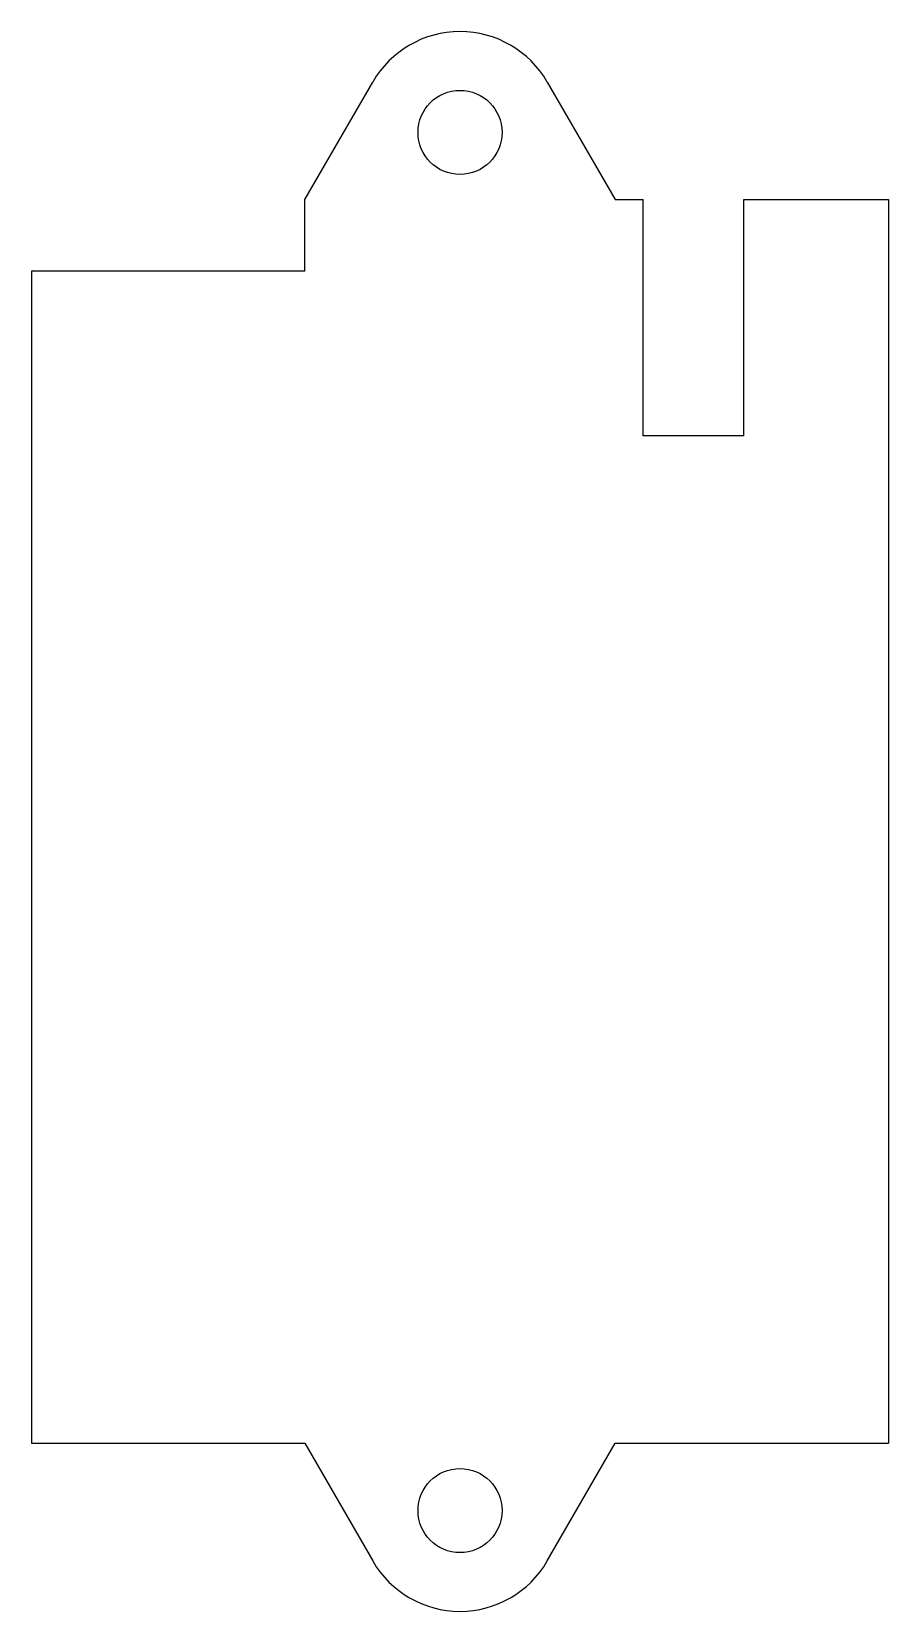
# Model space of a CAD drawing. Extents: x -3.5 to 22, y -64.6 to -17.6.
import ezdxf

# ---------------------------------------------------------------- set-up
doc = ezdxf.new("R2010")
doc.units = 0
doc.layers.add('MODELSKETCH_VISIBLE', color=7, linetype='CONTINUOUS')

msp = doc.modelspace()

# ---------------------------------------------------------------- linework, layer by layer
at = {"layer": 'MODELSKETCH_VISIBLE'}
for p, q in [((4.582, -22.643), (6.603, -19.143)), ((11.799, -19.143), (13.819, -22.643)), ((4.582, -24.77), (4.582, -22.643)), ((13.819, -22.643), (14.651, -22.643)), ((14.651, -29.67), (14.651, -22.643)), ((17.651, -29.67), (17.651, -22.643)), ((17.651, -22.643), (21.951, -22.643)), ((21.951, -22.643), (21.951, -59.643)), ((-3.549, -24.77), (-3.549, -29.67)), ((2.351, -24.77), (-3.549, -24.77)), ((3.351, -24.77), (2.351, -24.77)), ((4.582, -24.77), (3.351, -24.77)), ((-3.549, -29.67), (-3.549, -46.37)), ((17.651, -29.67), (14.651, -29.67)), ((-3.549, -46.37), (-3.549, -59.643)), ((-3.549, -59.643), (4.582, -59.643)), ((4.582, -59.643), (6.603, -63.143)), ((11.799, -63.143), (13.819, -59.643)), ((13.819, -59.643), (21.951, -59.643))]:
    msp.add_line(p, q, dxfattribs=at)
for centre in [(9.201, -20.643), (9.201, -61.643)]:
    msp.add_circle(centre, 1.25, dxfattribs=at)
for centre, start, end in [((9.201, -20.643), 30, 150), ((9.201, -61.643), 210, 330)]:
    msp.add_arc(centre, 3, start, end, dxfattribs=at)

doc.saveas('drawing.dxf')
